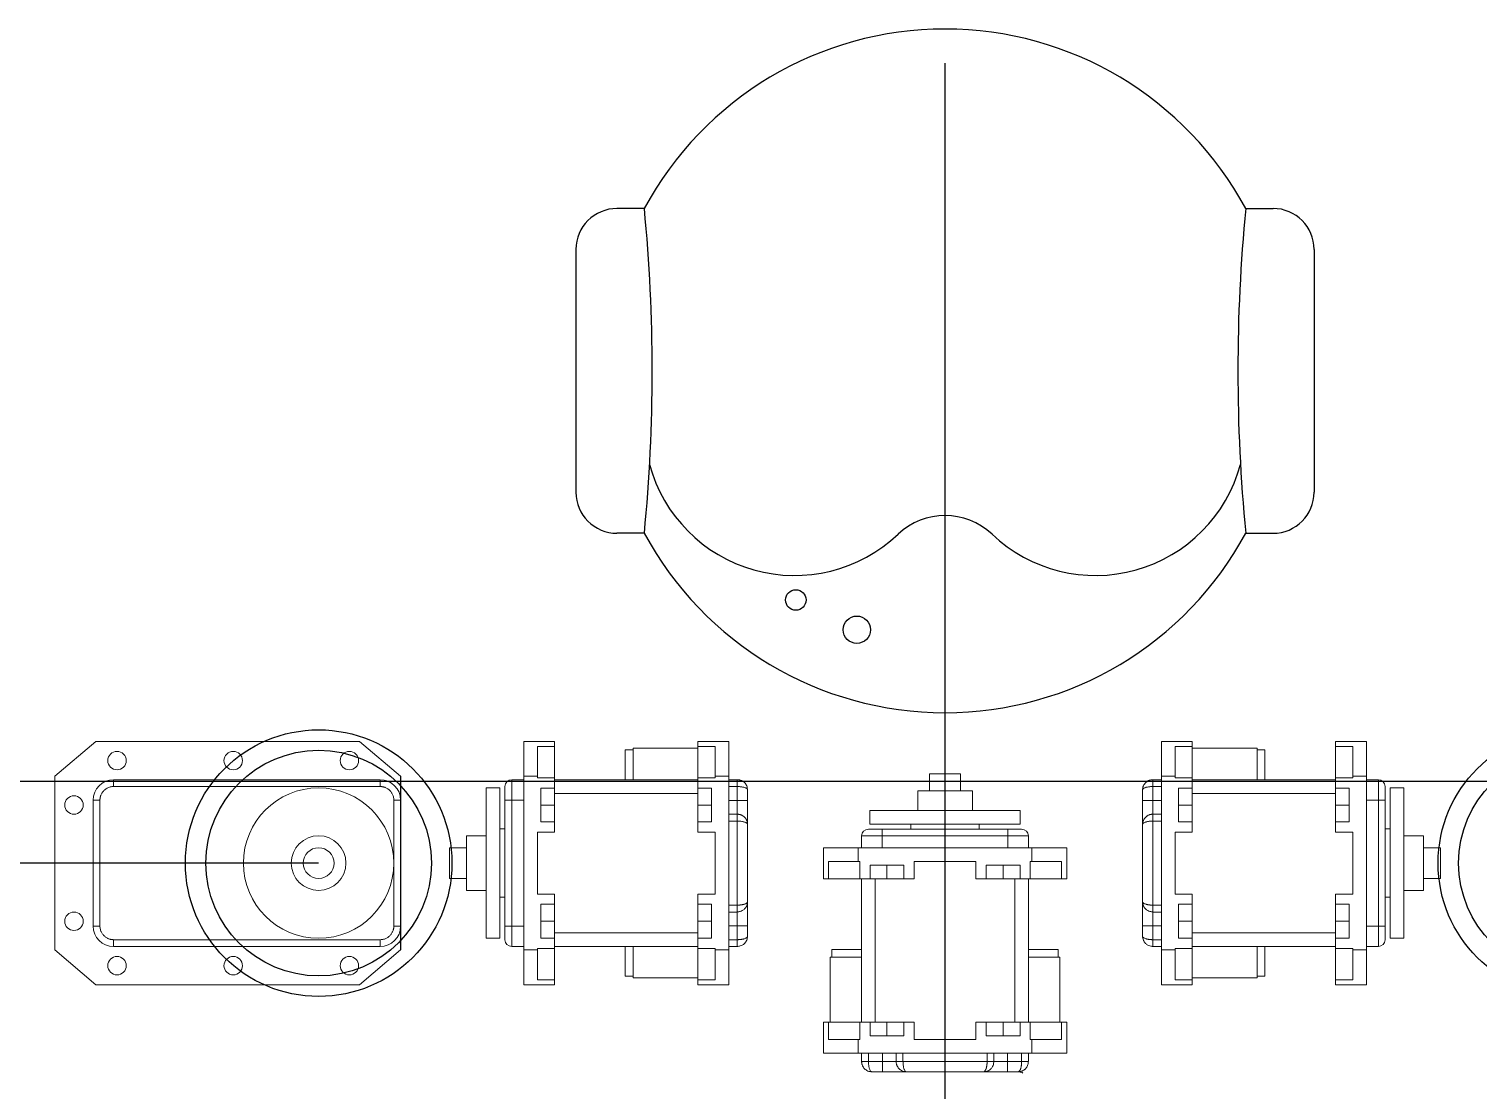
# Model space of a CAD drawing. Header units: millimetres. Extents: x 2045 to 3447, y 1251 to 1767.
# Drawn here: x 3012.8 to 3225, y 1611.4 to 1766.7 of the extents above; entities that cross this region are included whole.
import ezdxf

# ---------------------------------------------------------------- set-up
doc = ezdxf.new("R2010")
doc.units = ezdxf.units.MM
for name, color, linetype in [('Arm', 7, 'Continuous'), ('RX-28', 7, 'Continuous'), ('Trunk', 7, 'Continuous')]:
    doc.layers.add(name, color=color, linetype=linetype)

msp = doc.modelspace()

# ---------------------------------------------------------------- linework, layer by layer
for p, q in [((3146.85, 1261.71), (3146.85, 1761.71)), ((2846.85, 1656.71), (3446.85, 1656.71))]:
    msp.add_line(p, q)
at = {"color": 1}
msp.add_line((3055.2, 1644.71), (2846.85, 1644.71), dxfattribs=at)
at = {"layer": 'Arm', "color": 7, "linetype": 'Continuous', "lineweight": 15}
for p, q in [((3016.6, 1657.41), (3022.6, 1662.51)), ((3022.6, 1662.51), (3061.2, 1662.51)), ((3061.2, 1662.51), (3067.2, 1657.41)), ((3016.6, 1632.01), (3016.6, 1657.41)), ((3025.2, 1656.91), (3064.2, 1656.91)), ((3025.2, 1655.91), (3025.2, 1656.91)), ((3025.2, 1655.91), (3064.2, 1655.91)), ((3064.2, 1655.91), (3064.2, 1656.91)), ((3022.2, 1635.51), (3022.2, 1653.91)), ((3023.2, 1653.91), (3022.2, 1653.91)), ((3023.2, 1635.51), (3023.2, 1653.91)), ((3066.2, 1653.91), (3066.2, 1635.51)), ((3067.2, 1653.91), (3066.2, 1653.91)), ((3067.2, 1650.91), (3067.2, 1654.41)), ((3067.2, 1651.91), (3067.2, 1654.41)), ((3067.2, 1653.91), (3067.2, 1635.51)), ((3074.35, 1646.96), (3074.35, 1642.46)), ((3219.35, 1646.96), (3219.35, 1642.46)), ((3023.2, 1635.51), (3022.2, 1635.51)), ((3066.2, 1635.51), (3067.2, 1635.51)), ((3022.6, 1626.91), (3016.6, 1632.01)), ((3064.2, 1633.51), (3025.2, 1633.51)), ((3025.2, 1633.51), (3025.2, 1632.51)), ((3064.2, 1632.51), (3025.2, 1632.51)), ((3067.2, 1632.01), (3061.2, 1626.91)), ((3064.2, 1633.51), (3064.2, 1632.51)), ((3061.2, 1626.91), (3022.6, 1626.91))]:
    msp.add_line(p, q, dxfattribs=at)
at = {"layer": 'Arm', "color": 1}
for centre, radius in [((3125.02, 1683.2), 1.5), ((3133.94, 1678.85), 2), ((3055.2, 1644.71), 19.5), ((3238.5, 1644.71), 19.5), ((3055.2, 1644.71), 16.5), ((3238.5, 1644.71), 16.5)]:
    msp.add_circle(centre, radius, dxfattribs=at)
at = {"layer": 'Arm', "color": 7, "linetype": 'Continuous', "lineweight": 15}
for centre, radius in [((3025.7, 1659.71), 1.35), ((3042.7, 1659.71), 1.35), ((3059.7, 1659.71), 1.35), ((3055.2, 1644.71), 11), ((3019.4, 1653.21), 1.35), ((3055.2, 1644.71), 4), ((3055.2, 1644.71), 2.25), ((3019.4, 1636.21), 1.35), ((3025.7, 1629.71), 1.35), ((3042.7, 1629.71), 1.35), ((3059.7, 1629.71), 1.35)]:
    msp.add_circle(centre, radius, dxfattribs=at)
for centre, start, end in [((3025.2, 1653.91), 90, 180), ((3064.2, 1653.91), 0, 90), ((3025.2, 1635.51), 180, 270), ((3064.2, 1635.51), 270, 0)]:
    msp.add_arc(centre, 3, start, end, dxfattribs=at)
for points, knots in [([(3023.2, 1653.91), (3023.2, 1653.96), (3023.2, 1654.04), (3023.22, 1654.16), (3023.24, 1654.29), (3023.26, 1654.41), (3023.3, 1654.53), (3023.37, 1654.74), (3023.52, 1655.02), (3023.78, 1655.34), (3024.1, 1655.6), (3024.41, 1655.76), (3024.7, 1655.85), (3024.95, 1655.9), (3025.12, 1655.91), (3025.2, 1655.91)], [0, 0, 0, 0, 0.040322, 0.080317, 0.120142, 0.159958, 0.199924, 0.240197, 0.370042, 0.500057, 0.629902, 0.759917, 0.840045, 0.919646, 1, 1, 1, 1]), ([(3064.2, 1655.91), (3064.24, 1655.91), (3064.33, 1655.91), (3064.45, 1655.9), (3064.58, 1655.88), (3064.7, 1655.85), (3064.82, 1655.82), (3065.03, 1655.74), (3065.31, 1655.6), (3065.63, 1655.34), (3065.89, 1655.02), (3066.05, 1654.7), (3066.14, 1654.41), (3066.19, 1654.16), (3066.2, 1654), (3066.2, 1653.91)], [0, 0, 0, 0, 0.0403222, 0.0803171, 0.1201425, 0.159958, 0.1999236, 0.2401972, 0.3700419, 0.5000573, 0.629902, 0.7599174, 0.8400454, 0.9196463, 1, 1, 1, 1]), ([(3025.2, 1633.51), (3025.16, 1633.51), (3025.08, 1633.52), (3024.95, 1633.53), (3024.83, 1633.55), (3024.7, 1633.57), (3024.58, 1633.61), (3024.38, 1633.68), (3024.1, 1633.83), (3023.78, 1634.09), (3023.52, 1634.41), (3023.35, 1634.73), (3023.26, 1635.01), (3023.21, 1635.26), (3023.2, 1635.43), (3023.2, 1635.51)], [0, 0, 0, 0, 0.040322, 0.080317, 0.120142, 0.159958, 0.199924, 0.240197, 0.370042, 0.500057, 0.629902, 0.759917, 0.840045, 0.919646, 1, 1, 1, 1]), ([(3066.2, 1635.51), (3066.2, 1635.47), (3066.2, 1635.39), (3066.19, 1635.26), (3066.17, 1635.14), (3066.14, 1635.02), (3066.11, 1634.89), (3066.03, 1634.69), (3065.89, 1634.41), (3065.63, 1634.09), (3065.31, 1633.83), (3064.99, 1633.66), (3064.7, 1633.57), (3064.45, 1633.52), (3064.29, 1633.52), (3064.2, 1633.51)], [0, 0, 0, 0, 0.040322, 0.080317, 0.120142, 0.159958, 0.199924, 0.240197, 0.370042, 0.500057, 0.629902, 0.759917, 0.840045, 0.919646, 1, 1, 1, 1])]:
    msp.add_open_spline(points, degree=3, knots=knots, dxfattribs=at)
for points in [[(3076.85, 1646.96), (3074.35, 1646.96)], [(3216.85, 1646.96), (3219.35, 1646.96)], [(3074.35, 1642.46), (3076.85, 1642.46)], [(3219.35, 1642.46), (3216.85, 1642.46)]]:
    msp.add_open_spline(points, degree=1, dxfattribs=at)
at = {"layer": 'RX-28', "color": 1}
for p, q in [((3102.85, 1740.46), (3098.85, 1740.46)), ((3190.85, 1740.46), (3194.85, 1740.46)), ((3092.85, 1734.46), (3092.85, 1698.96)), ((3200.85, 1734.46), (3200.85, 1698.96)), ((3102.85, 1692.96), (3098.85, 1692.96)), ((3190.85, 1692.96), (3194.85, 1692.96))]:
    msp.add_line(p, q, dxfattribs=at)
at = {"layer": 'RX-28', "color": 7, "linetype": 'Continuous', "lineweight": 15}
for p, q in [((3085.2, 1657.41), (3085.2, 1662.51)), ((3085.2, 1662.51), (3089.7, 1662.51)), ((3087.2, 1662.51), (3089.7, 1662.51)), ((3087.2, 1662.51), (3089.7, 1662.51)), ((3087.2, 1661.77), (3089.7, 1661.77)), ((3087.2, 1657.41), (3087.2, 1661.77)), ((3087.7, 1662.51), (3089.7, 1662.51)), ((3087.7, 1662.51), (3089.7, 1662.51)), ((3089.7, 1661.77), (3089.7, 1662.51)), ((3089.7, 1657.19), (3089.7, 1661.77)), ((3100.05, 1661.26), (3100.05, 1656.91)), ((3100.05, 1661.26), (3101.2, 1661.26)), ((3101.2, 1661.51), (3101.2, 1656.91)), ((3101.2, 1661.51), (3110.7, 1661.51)), ((3110.7, 1661.77), (3110.7, 1662.51)), ((3115.2, 1662.51), (3110.7, 1662.51)), ((3112.7, 1662.51), (3110.7, 1662.51)), ((3113.2, 1662.51), (3110.7, 1662.51)), ((3112.7, 1662.51), (3110.7, 1662.51)), ((3113.2, 1662.51), (3110.7, 1662.51)), ((3113.2, 1661.77), (3110.7, 1661.77)), ((3110.7, 1657.19), (3110.7, 1661.77)), ((3113.2, 1657.41), (3113.2, 1661.77)), ((3115.2, 1657.41), (3115.2, 1662.51)), ((3178.5, 1662.51), (3183, 1662.51)), ((3178.5, 1657.41), (3178.5, 1662.51)), ((3180.5, 1662.51), (3183, 1662.51)), ((3180.5, 1662.51), (3183, 1662.51)), ((3180.5, 1657.41), (3180.5, 1661.77)), ((3180.5, 1661.77), (3183, 1661.77)), ((3181, 1662.51), (3183, 1662.51)), ((3181, 1662.51), (3183, 1662.51)), ((3183, 1661.77), (3183, 1662.51)), ((3183, 1657.19), (3183, 1661.77)), ((3192.5, 1661.51), (3183, 1661.51)), ((3192.5, 1661.51), (3192.5, 1656.91)), ((3193.65, 1661.26), (3192.5, 1661.26)), ((3193.65, 1661.26), (3193.65, 1656.91)), ((3208.5, 1662.51), (3204, 1662.51)), ((3204, 1661.77), (3204, 1662.51)), ((3206, 1662.51), (3204, 1662.51)), ((3206.5, 1662.51), (3204, 1662.51)), ((3206, 1662.51), (3204, 1662.51)), ((3206.5, 1662.51), (3204, 1662.51)), ((3206.5, 1661.77), (3204, 1661.77)), ((3204, 1657.19), (3204, 1661.77)), ((3206.5, 1657.41), (3206.5, 1661.77)), ((3208.5, 1657.41), (3208.5, 1662.51)), ((3085.2, 1632.01), (3085.2, 1657.41)), ((3085.2, 1657.41), (3087.2, 1657.41)), ((3087.2, 1657.19), (3087.2, 1657.41)), ((3089.7, 1657.19), (3087.2, 1657.19)), ((3089.7, 1655.69), (3089.7, 1657.19)), ((3110.7, 1655.69), (3110.7, 1657.19)), ((3110.7, 1657.19), (3113.2, 1657.19)), ((3113.2, 1657.19), (3113.2, 1657.41)), ((3115.2, 1657.41), (3113.2, 1657.41)), ((3115.2, 1632.01), (3115.2, 1657.41)), ((3178.5, 1657.41), (3180.5, 1657.41)), ((3178.5, 1632.01), (3178.5, 1657.41)), ((3180.5, 1657.19), (3180.5, 1657.41)), ((3183, 1657.19), (3180.5, 1657.19)), ((3183, 1655.69), (3183, 1657.19)), ((3204, 1657.19), (3206.5, 1657.19)), ((3204, 1655.69), (3204, 1657.19)), ((3208.5, 1657.41), (3206.5, 1657.41)), ((3206.5, 1657.19), (3206.5, 1657.41)), ((3208.5, 1632.01), (3208.5, 1657.41)), ((3079.7, 1655.71), (3079.7, 1633.71)), ((3081.7, 1633.71), (3081.7, 1655.71)), ((3083.45, 1653.91), (3083.45, 1656.91)), ((3083.45, 1656.91), (3085.2, 1656.91)), ((3087.7, 1655.69), (3089.7, 1655.69)), ((3087.7, 1650.74), (3087.7, 1655.69)), ((3110.7, 1656.91), (3089.7, 1656.91)), ((3089.7, 1655.69), (3089.7, 1653.31)), ((3110.7, 1654.91), (3089.7, 1654.91)), ((3112.7, 1655.69), (3110.7, 1655.69)), ((3110.7, 1655.69), (3110.7, 1653.31)), ((3112.7, 1650.74), (3112.7, 1655.69)), ((3116.45, 1656.91), (3115.2, 1656.91)), ((3115.2, 1655.91), (3116.45, 1655.91)), ((3116.45, 1655.91), (3116.45, 1653.86)), ((3117.95, 1653.86), (3117.95, 1655.41)), ((3175.75, 1653.86), (3175.75, 1655.41)), ((3177.25, 1656.91), (3178.5, 1656.91)), ((3177.25, 1655.91), (3177.25, 1653.86)), ((3178.5, 1655.91), (3177.25, 1655.91)), ((3181, 1650.74), (3181, 1655.69)), ((3181, 1655.69), (3183, 1655.69)), ((3183, 1656.91), (3204, 1656.91)), ((3183, 1655.69), (3183, 1653.31)), ((3183, 1654.91), (3204, 1654.91)), ((3206, 1655.69), (3204, 1655.69)), ((3204, 1655.69), (3204, 1653.31)), ((3206, 1650.74), (3206, 1655.69)), ((3210.25, 1656.91), (3208.5, 1656.91)), ((3210.25, 1653.91), (3210.25, 1656.91)), ((3212, 1633.71), (3212, 1655.71)), ((3214, 1655.71), (3214, 1633.71)), ((3082.45, 1653.91), (3083.45, 1653.91)), ((3082.45, 1635.51), (3082.45, 1653.91)), ((3083.45, 1653.91), (3085.2, 1653.91)), ((3083.45, 1635.51), (3083.45, 1653.91)), ((3089.7, 1653.21), (3087.7, 1653.21)), ((3089.7, 1653.31), (3089.7, 1653.11)), ((3089.7, 1653.11), (3089.7, 1650.74)), ((3110.7, 1653.11), (3110.7, 1653.31)), ((3110.7, 1653.21), (3112.7, 1653.21)), ((3110.7, 1653.11), (3110.7, 1650.74)), ((3115.2, 1653.86), (3116.45, 1653.86)), ((3116.45, 1653.86), (3116.45, 1651.86)), ((3116.45, 1653.86), (3117.95, 1653.86)), ((3177.25, 1653.86), (3175.75, 1653.86)), ((3177.25, 1653.86), (3177.25, 1651.86)), ((3178.5, 1653.86), (3177.25, 1653.86)), ((3183, 1653.21), (3181, 1653.21)), ((3183, 1653.11), (3183, 1653.31)), ((3183, 1653.11), (3183, 1650.74)), ((3204, 1653.31), (3204, 1653.11)), ((3204, 1653.21), (3206, 1653.21)), ((3204, 1653.11), (3204, 1650.74)), ((3210.25, 1653.91), (3208.5, 1653.91)), ((3211.25, 1653.91), (3210.25, 1653.91)), ((3210.25, 1635.51), (3210.25, 1653.91)), ((3211.25, 1635.51), (3211.25, 1653.91)), ((3089.7, 1650.74), (3087.7, 1650.74)), ((3089.7, 1649.24), (3089.7, 1650.74)), ((3110.7, 1649.24), (3110.7, 1650.74)), ((3110.7, 1650.74), (3112.7, 1650.74)), ((3116.45, 1651.86), (3115.2, 1651.86)), ((3116.45, 1650.86), (3115.2, 1650.86)), ((3116.45, 1638.56), (3116.45, 1650.86)), ((3177.25, 1651.86), (3178.5, 1651.86)), ((3177.25, 1638.56), (3177.25, 1650.86)), ((3177.25, 1650.86), (3178.5, 1650.86)), ((3183, 1650.74), (3181, 1650.74)), ((3183, 1649.24), (3183, 1650.74)), ((3204, 1650.74), (3206, 1650.74)), ((3204, 1649.24), (3204, 1650.74)), ((3076.85, 1648.71), (3076.85, 1640.71)), ((3087.2, 1649.24), (3089.7, 1649.24)), ((3087.2, 1640.19), (3087.2, 1649.24)), ((3113.2, 1649.24), (3110.7, 1649.24)), ((3113.2, 1640.19), (3113.2, 1649.24)), ((3117.95, 1639.06), (3117.95, 1650.36)), ((3175.75, 1639.06), (3175.75, 1650.36)), ((3180.5, 1640.19), (3180.5, 1649.24)), ((3180.5, 1649.24), (3183, 1649.24)), ((3206.5, 1649.24), (3204, 1649.24)), ((3206.5, 1640.19), (3206.5, 1649.24)), ((3216.85, 1648.71), (3216.85, 1640.71)), ((3089.7, 1640.19), (3087.2, 1640.19)), ((3089.7, 1638.69), (3089.7, 1640.19)), ((3110.7, 1638.69), (3110.7, 1640.19)), ((3110.7, 1640.19), (3113.2, 1640.19)), ((3183, 1640.19), (3180.5, 1640.19)), ((3183, 1638.69), (3183, 1640.19)), ((3204, 1640.19), (3206.5, 1640.19)), ((3204, 1638.69), (3204, 1640.19)), ((3087.7, 1638.69), (3089.7, 1638.69)), ((3087.7, 1633.74), (3087.7, 1638.69)), ((3089.7, 1638.69), (3089.7, 1636.31)), ((3112.7, 1638.69), (3110.7, 1638.69)), ((3110.7, 1638.69), (3110.7, 1636.31)), ((3112.7, 1633.74), (3112.7, 1638.69)), ((3116.45, 1638.56), (3115.2, 1638.56)), ((3177.25, 1638.56), (3178.5, 1638.56)), ((3181, 1633.74), (3181, 1638.69)), ((3181, 1638.69), (3183, 1638.69)), ((3183, 1638.69), (3183, 1636.31)), ((3206, 1638.69), (3204, 1638.69)), ((3204, 1638.69), (3204, 1636.31)), ((3206, 1633.74), (3206, 1638.69)), ((3089.7, 1636.21), (3087.7, 1636.21)), ((3089.7, 1636.31), (3089.7, 1636.11)), ((3089.7, 1636.11), (3089.7, 1633.74)), ((3110.7, 1636.11), (3110.7, 1636.31)), ((3110.7, 1636.21), (3112.7, 1636.21)), ((3110.7, 1636.11), (3110.7, 1633.74)), ((3115.2, 1637.56), (3116.45, 1637.56)), ((3116.45, 1637.56), (3116.45, 1635.56)), ((3178.5, 1637.56), (3177.25, 1637.56)), ((3177.25, 1637.56), (3177.25, 1635.56)), ((3183, 1636.21), (3181, 1636.21)), ((3183, 1636.11), (3183, 1636.31)), ((3183, 1636.11), (3183, 1633.74)), ((3204, 1636.31), (3204, 1636.11)), ((3204, 1636.21), (3206, 1636.21)), ((3204, 1636.11), (3204, 1633.74)), ((3082.45, 1635.51), (3083.45, 1635.51)), ((3083.45, 1632.51), (3083.45, 1635.51)), ((3083.45, 1635.51), (3085.2, 1635.51)), ((3089.7, 1633.74), (3087.7, 1633.74)), ((3089.7, 1634.51), (3110.7, 1634.51)), ((3089.7, 1632.24), (3089.7, 1633.74)), ((3110.7, 1633.74), (3112.7, 1633.74)), ((3110.7, 1632.24), (3110.7, 1633.74)), ((3115.2, 1635.56), (3116.45, 1635.56)), ((3116.45, 1635.56), (3117.95, 1635.56)), ((3116.45, 1635.56), (3116.45, 1633.51)), ((3117.95, 1634.01), (3117.95, 1635.56)), ((3177.25, 1635.56), (3175.75, 1635.56)), ((3175.75, 1634.01), (3175.75, 1635.56)), ((3178.5, 1635.56), (3177.25, 1635.56)), ((3177.25, 1635.56), (3177.25, 1633.51)), ((3183, 1633.74), (3181, 1633.74)), ((3204, 1634.51), (3183, 1634.51)), ((3183, 1632.24), (3183, 1633.74)), ((3204, 1632.24), (3204, 1633.74)), ((3204, 1633.74), (3206, 1633.74)), ((3210.25, 1635.51), (3208.5, 1635.51)), ((3210.25, 1632.51), (3210.25, 1635.51)), ((3211.25, 1635.51), (3210.25, 1635.51)), ((3083.45, 1632.51), (3085.2, 1632.51)), ((3085.2, 1626.91), (3085.2, 1632.01)), ((3085.2, 1632.01), (3087.2, 1632.01)), ((3087.2, 1632.24), (3089.7, 1632.24)), ((3087.2, 1632.01), (3087.2, 1632.24)), ((3087.2, 1627.66), (3087.2, 1632.01)), ((3089.7, 1632.51), (3110.7, 1632.51)), ((3089.7, 1627.66), (3089.7, 1632.24)), ((3100.05, 1632.51), (3100.05, 1628.16)), ((3101.2, 1632.51), (3101.2, 1627.91)), ((3113.2, 1632.24), (3110.7, 1632.24)), ((3110.7, 1627.66), (3110.7, 1632.24)), ((3113.2, 1632.01), (3113.2, 1632.24)), ((3113.2, 1627.66), (3113.2, 1632.01)), ((3115.2, 1632.01), (3113.2, 1632.01)), ((3116.45, 1633.51), (3115.2, 1633.51)), ((3116.45, 1632.51), (3115.2, 1632.51)), ((3115.2, 1626.91), (3115.2, 1632.01)), ((3177.25, 1633.51), (3178.5, 1633.51)), ((3177.25, 1632.51), (3178.5, 1632.51)), ((3178.5, 1626.91), (3178.5, 1632.01)), ((3178.5, 1632.01), (3180.5, 1632.01)), ((3180.5, 1632.01), (3180.5, 1632.24)), ((3180.5, 1632.24), (3183, 1632.24)), ((3180.5, 1627.66), (3180.5, 1632.01)), ((3204, 1632.51), (3183, 1632.51)), ((3183, 1627.66), (3183, 1632.24)), ((3192.5, 1632.51), (3192.5, 1627.91)), ((3193.65, 1632.51), (3193.65, 1628.16)), ((3206.5, 1632.24), (3204, 1632.24)), ((3204, 1627.66), (3204, 1632.24)), ((3206.5, 1632.01), (3206.5, 1632.24)), ((3208.5, 1632.01), (3206.5, 1632.01)), ((3206.5, 1627.66), (3206.5, 1632.01)), ((3210.25, 1632.51), (3208.5, 1632.51)), ((3208.5, 1626.91), (3208.5, 1632.01)), ((3089.7, 1627.66), (3087.2, 1627.66)), ((3089.7, 1626.91), (3089.7, 1627.66)), ((3100.05, 1628.16), (3101.2, 1628.16)), ((3110.7, 1627.91), (3101.2, 1627.91)), ((3110.7, 1626.91), (3110.7, 1627.66)), ((3110.7, 1627.66), (3113.2, 1627.66)), ((3183, 1627.66), (3180.5, 1627.66)), ((3183, 1627.91), (3192.5, 1627.91)), ((3183, 1626.91), (3183, 1627.66)), ((3193.65, 1628.16), (3192.5, 1628.16)), ((3204, 1626.91), (3204, 1627.66)), ((3204, 1627.66), (3206.5, 1627.66)), ((3085.2, 1626.91), (3089.7, 1626.91)), ((3089.7, 1626.91), (3087.2, 1626.91)), ((3089.7, 1626.91), (3087.2, 1626.91)), ((3089.7, 1626.91), (3087.7, 1626.91)), ((3089.7, 1626.91), (3087.7, 1626.91)), ((3115.2, 1626.91), (3110.7, 1626.91)), ((3110.7, 1626.91), (3112.7, 1626.91)), ((3110.7, 1626.91), (3113.2, 1626.91)), ((3110.7, 1626.91), (3112.7, 1626.91)), ((3110.7, 1626.91), (3113.2, 1626.91)), ((3178.5, 1626.91), (3183, 1626.91)), ((3183, 1626.91), (3180.5, 1626.91)), ((3183, 1626.91), (3180.5, 1626.91)), ((3183, 1626.91), (3181, 1626.91)), ((3183, 1626.91), (3181, 1626.91)), ((3208.5, 1626.91), (3204, 1626.91)), ((3204, 1626.91), (3206, 1626.91)), ((3204, 1626.91), (3206.5, 1626.91)), ((3204, 1626.91), (3206, 1626.91)), ((3204, 1626.91), (3206.5, 1626.91))]:
    msp.add_line(p, q, dxfattribs=at)
at = {"layer": 'RX-28'}
msp.add_line((3067.2, 1657.41), (3067.2, 1632.01), dxfattribs=at)
at = {"layer": 'RX-28', "color": 1}
for centre, radius, start, end in [((3146.85, 1716.71), 50, 28.3576, 151.6424), ((3098.85, 1734.46), 6, 90, 180), ((2858.11, 1716.71), 245.9, 354.4577, 5.5423), ((3435.6, 1716.71), 245.9, 174.4577, 185.5423), ((3194.85, 1734.46), 6, 0, 90), ((3124.85, 1708.78), 22, 195.1813, 313.4325), ((3168.85, 1708.78), 22, 226.5675, 344.8187), ((3098.85, 1698.96), 6, 180, 270), ((3194.85, 1698.96), 6, 270, 0), ((3146.85, 1685.54), 10, 46.5675, 133.4325), ((3146.85, 1716.71), 50, 208.3576, 331.6424)]:
    msp.add_arc(centre, radius, start, end, dxfattribs=at)
at = {"layer": 'RX-28', "color": 7, "linetype": 'Continuous', "lineweight": 15}
for centre, start, end in [((3083.45, 1655.91), 90, 180), ((3210.25, 1655.91), 0, 90), ((3083.45, 1633.51), 180, 270), ((3210.25, 1633.51), 270, 0)]:
    msp.add_arc(centre, 1, start, end, dxfattribs=at)
for points in [[(3081.7, 1655.71), (3079.7, 1655.71)], [(3212, 1655.71), (3214, 1655.71)], [(3079.7, 1648.71), (3076.85, 1648.71)], [(3082.45, 1649.71), (3081.7, 1649.71)], [(3211.25, 1649.71), (3212, 1649.71)], [(3214, 1648.71), (3216.85, 1648.71)], [(3076.85, 1640.71), (3079.7, 1640.71)], [(3216.85, 1640.71), (3214, 1640.71)], [(3081.7, 1639.71), (3082.45, 1639.71)], [(3117.65, 1638.17), (3117.58, 1638.08)], [(3176.05, 1638.17), (3176.13, 1638.08)], [(3212, 1639.71), (3211.25, 1639.71)], [(3116.45, 1637.6), (3116.45, 1637.56)], [(3177.25, 1637.6), (3177.25, 1637.56)], [(3079.7, 1633.71), (3081.7, 1633.71)], [(3214, 1633.71), (3212, 1633.71)], [(3116.45, 1632.55), (3116.45, 1632.51)], [(3117.65, 1633.12), (3117.58, 1633.03)], [(3176.05, 1633.12), (3176.13, 1633.03)], [(3177.25, 1632.55), (3177.25, 1632.51)]]:
    msp.add_open_spline(points, degree=1, dxfattribs=at)
for points, knots in [([(3082.45, 1653.91), (3082.45, 1653.96), (3082.45, 1654.04), (3082.45, 1654.16), (3082.45, 1654.29), (3082.45, 1654.41), (3082.45, 1654.53), (3082.45, 1654.74), (3082.45, 1655.02), (3082.45, 1655.34), (3082.45, 1655.6), (3082.45, 1655.76), (3082.45, 1655.85), (3082.45, 1655.9), (3082.45, 1655.91), (3082.45, 1655.91)], [0, 0, 0, 0, 0.040322, 0.080317, 0.120142, 0.159958, 0.199924, 0.240197, 0.370042, 0.500057, 0.629902, 0.759917, 0.840045, 0.919646, 1, 1, 1, 1]), ([(3116.45, 1656.91), (3116.45, 1656.91), (3116.45, 1656.89), (3116.45, 1656.79), (3116.45, 1656.72), (3116.45, 1656.52), (3116.45, 1656.4), (3116.45, 1656.16), (3116.45, 1656.03), (3116.45, 1655.91)], [0, 0, 0, 0, 0.25, 0.25, 0.5, 0.5, 0.75, 0.75, 1, 1, 1, 1]), ([(3116.45, 1656.91), (3116.49, 1656.91), (3116.57, 1656.91), (3116.7, 1656.89), (3116.82, 1656.87), (3116.94, 1656.83), (3117.06, 1656.79), (3117.18, 1656.73), (3117.29, 1656.66), (3117.4, 1656.58), (3117.54, 1656.46), (3117.7, 1656.27), (3117.84, 1656), (3117.93, 1655.71), (3117.95, 1655.51), (3117.95, 1655.41), (3117.95, 1655.41)], [0, 0, 0, 0, 0.050572, 0.101816, 0.153772, 0.206476, 0.259965, 0.314272, 0.369431, 0.425473, 0.482427, 0.60395, 0.738492, 0.876228, 0.999561, 1, 1, 1, 1]), ([(3117.95, 1655.41), (3117.95, 1655.42), (3117.95, 1655.45), (3117.94, 1655.49), (3117.91, 1655.53), (3117.88, 1655.57), (3117.81, 1655.63), (3117.7, 1655.7), (3117.51, 1655.77), (3117.32, 1655.82), (3117.11, 1655.86), (3116.89, 1655.89), (3116.67, 1655.91), (3116.53, 1655.91), (3116.45, 1655.91)], [0, 0, 0, 0, 0.047695, 0.097706, 0.150036, 0.204687, 0.261662, 0.396298, 0.517954, 0.620365, 0.719584, 0.815793, 0.909192, 1, 1, 1, 1]), ([(3177.25, 1656.91), (3177.21, 1656.91), (3177.13, 1656.91), (3177.01, 1656.89), (3176.89, 1656.87), (3176.76, 1656.83), (3176.64, 1656.79), (3176.53, 1656.73), (3176.41, 1656.66), (3176.31, 1656.58), (3176.17, 1656.46), (3176.01, 1656.27), (3175.86, 1656), (3175.77, 1655.71), (3175.75, 1655.51), (3175.75, 1655.41), (3175.75, 1655.41)], [0, 0, 0, 0, 0.050572, 0.101816, 0.153772, 0.206476, 0.259965, 0.314272, 0.369431, 0.425473, 0.482427, 0.60395, 0.738492, 0.876228, 0.999561, 1, 1, 1, 1]), ([(3175.75, 1655.41), (3175.75, 1655.42), (3175.76, 1655.45), (3175.77, 1655.49), (3175.79, 1655.53), (3175.83, 1655.57), (3175.89, 1655.63), (3176.01, 1655.7), (3176.19, 1655.77), (3176.39, 1655.82), (3176.6, 1655.86), (3176.81, 1655.89), (3177.03, 1655.91), (3177.18, 1655.91), (3177.25, 1655.91)], [0, 0, 0, 0, 0.047695, 0.097706, 0.150036, 0.204687, 0.261662, 0.396298, 0.517954, 0.620365, 0.719584, 0.815793, 0.909192, 1, 1, 1, 1]), ([(3177.25, 1656.91), (3177.25, 1656.91), (3177.25, 1656.89), (3177.25, 1656.79), (3177.25, 1656.72), (3177.25, 1656.52), (3177.25, 1656.4), (3177.25, 1656.16), (3177.25, 1656.03), (3177.25, 1655.91)], [0, 0, 0, 0, 0.25, 0.25, 0.5, 0.5, 0.75, 0.75, 1, 1, 1, 1]), ([(3211.25, 1653.91), (3211.25, 1653.96), (3211.25, 1654.04), (3211.25, 1654.16), (3211.25, 1654.29), (3211.25, 1654.41), (3211.25, 1654.53), (3211.25, 1654.74), (3211.25, 1655.02), (3211.25, 1655.34), (3211.25, 1655.6), (3211.25, 1655.76), (3211.25, 1655.85), (3211.25, 1655.9), (3211.25, 1655.91), (3211.25, 1655.91)], [0, 0, 0, 0, 0.040322, 0.080317, 0.120142, 0.159958, 0.199924, 0.240197, 0.370042, 0.500057, 0.629902, 0.759917, 0.840045, 0.919646, 1, 1, 1, 1]), ([(3117.95, 1650.36), (3117.95, 1650.36), (3117.95, 1650.73), (3117.95, 1652.04), (3117.95, 1652.93), (3117.95, 1653.86)], [0, 0, 0, 0, 0.5, 0.5, 1, 1, 1, 1]), ([(3175.75, 1650.36), (3175.75, 1650.36), (3175.75, 1650.73), (3175.75, 1652.04), (3175.75, 1652.93), (3175.75, 1653.86)], [0, 0, 0, 0, 0.5, 0.5, 1, 1, 1, 1]), ([(3116.45, 1651.86), (3116.45, 1651.86), (3116.45, 1651.84), (3116.45, 1651.74), (3116.45, 1651.67), (3116.45, 1651.47), (3116.45, 1651.35), (3116.45, 1651.11), (3116.45, 1650.98), (3116.45, 1650.86)], [0, 0, 0, 0, 0.25, 0.25, 0.5, 0.5, 0.75, 0.75, 1, 1, 1, 1]), ([(3116.45, 1651.86), (3116.49, 1651.86), (3116.57, 1651.86), (3116.7, 1651.84), (3116.82, 1651.82), (3116.94, 1651.78), (3117.06, 1651.74), (3117.18, 1651.68), (3117.29, 1651.61), (3117.4, 1651.53), (3117.54, 1651.41), (3117.7, 1651.22), (3117.84, 1650.95), (3117.93, 1650.66), (3117.95, 1650.46), (3117.95, 1650.36), (3117.95, 1650.36)], [0, 0, 0, 0, 0.050572, 0.101816, 0.153772, 0.206476, 0.259965, 0.314272, 0.369431, 0.425473, 0.482427, 0.60395, 0.738491, 0.876234, 0.999561, 1, 1, 1, 1]), ([(3117.95, 1650.36), (3117.95, 1650.37), (3117.95, 1650.4), (3117.94, 1650.44), (3117.91, 1650.48), (3117.88, 1650.52), (3117.81, 1650.58), (3117.7, 1650.65), (3117.51, 1650.72), (3117.32, 1650.77), (3117.11, 1650.81), (3116.89, 1650.84), (3116.67, 1650.86), (3116.53, 1650.86), (3116.45, 1650.86)], [0, 0, 0, 0, 0.047699, 0.097712, 0.150042, 0.204691, 0.261662, 0.396298, 0.517954, 0.620365, 0.719584, 0.815793, 0.909192, 1, 1, 1, 1]), ([(3177.25, 1651.86), (3177.21, 1651.86), (3177.13, 1651.86), (3177.01, 1651.84), (3176.89, 1651.82), (3176.76, 1651.78), (3176.64, 1651.74), (3176.53, 1651.68), (3176.41, 1651.61), (3176.31, 1651.53), (3176.17, 1651.41), (3176.01, 1651.22), (3175.86, 1650.95), (3175.77, 1650.66), (3175.75, 1650.46), (3175.75, 1650.36), (3175.75, 1650.36)], [0, 0, 0, 0, 0.050572, 0.101816, 0.153772, 0.206476, 0.259965, 0.314272, 0.369431, 0.425473, 0.482427, 0.60395, 0.738491, 0.876234, 0.999561, 1, 1, 1, 1]), ([(3175.75, 1650.36), (3175.75, 1650.37), (3175.76, 1650.4), (3175.77, 1650.44), (3175.79, 1650.48), (3175.83, 1650.52), (3175.89, 1650.58), (3176.01, 1650.65), (3176.19, 1650.72), (3176.39, 1650.77), (3176.6, 1650.81), (3176.81, 1650.84), (3177.03, 1650.86), (3177.18, 1650.86), (3177.25, 1650.86)], [0, 0, 0, 0, 0.047699, 0.097712, 0.150042, 0.204691, 0.261662, 0.396298, 0.517954, 0.620365, 0.719584, 0.815793, 0.909192, 1, 1, 1, 1]), ([(3177.25, 1651.86), (3177.25, 1651.86), (3177.25, 1651.84), (3177.25, 1651.74), (3177.25, 1651.67), (3177.25, 1651.47), (3177.25, 1651.35), (3177.25, 1651.11), (3177.25, 1650.98), (3177.25, 1650.86)], [0, 0, 0, 0, 0.25, 0.25, 0.5, 0.5, 0.75, 0.75, 1, 1, 1, 1]), ([(3116.44, 1637.58), (3116.51, 1637.58), (3116.66, 1637.59), (3116.92, 1637.65), (3117.23, 1637.77), (3117.45, 1637.92), (3117.57, 1638.07), (3117.6, 1638.1)], [0, 0, 0, 0, 0.167783, 0.320425, 0.575766, 0.912778, 1, 1, 1, 1]), ([(3116.45, 1638.56), (3116.49, 1638.56), (3116.57, 1638.56), (3116.7, 1638.57), (3116.82, 1638.58), (3116.94, 1638.59), (3117.06, 1638.61), (3117.18, 1638.63), (3117.29, 1638.65), (3117.4, 1638.67), (3117.54, 1638.71), (3117.7, 1638.78), (3117.83, 1638.86), (3117.91, 1638.93), (3117.95, 1639), (3117.95, 1639.04), (3117.95, 1639.06)], [0, 0, 0, 0, 0.050561, 0.101794, 0.153738, 0.20643, 0.259907, 0.314203, 0.369349, 0.425378, 0.48232, 0.603902, 0.738534, 0.832158, 0.91931, 1, 1, 1, 1]), ([(3116.45, 1638.56), (3116.45, 1638.43), (3116.45, 1638.17), (3116.45, 1637.84), (3116.45, 1637.64), (3116.45, 1637.61), (3116.45, 1637.6)], [0, 0, 0, 0, 0.2825844, 0.5651689, 0.8477533, 1, 1, 1, 1]), ([(3117.6, 1638.1), (3117.61, 1638.11), (3117.67, 1638.18), (3117.78, 1638.35), (3117.9, 1638.63), (3117.92, 1638.86), (3117.93, 1638.98)], [0, 0, 0, 0, 0.050132, 0.295518, 0.618719, 1, 1, 1, 1]), ([(3117.95, 1639.06), (3117.95, 1638.97), (3117.93, 1638.77), (3117.87, 1638.54), (3117.8, 1638.41), (3117.78, 1638.38)], [0, 0, 0, 0, 0.397117, 0.840695, 1, 1, 1, 1]), ([(3117.95, 1635.56), (3117.95, 1636.49), (3117.95, 1637.38), (3117.95, 1638.69), (3117.95, 1639.06), (3117.95, 1639.06)], [0, 0, 0, 0, 0.5, 0.5, 1, 1, 1, 1]), ([(3177.25, 1638.56), (3177.21, 1638.56), (3177.13, 1638.56), (3177.01, 1638.57), (3176.89, 1638.58), (3176.76, 1638.59), (3176.64, 1638.61), (3176.53, 1638.63), (3176.41, 1638.65), (3176.31, 1638.67), (3176.17, 1638.71), (3176.01, 1638.78), (3175.88, 1638.86), (3175.8, 1638.93), (3175.76, 1639), (3175.76, 1639.04), (3175.75, 1639.06)], [0, 0, 0, 0, 0.050561, 0.101794, 0.153738, 0.20643, 0.259907, 0.314203, 0.369349, 0.425378, 0.48232, 0.603902, 0.738534, 0.832158, 0.91931, 1, 1, 1, 1]), ([(3175.75, 1635.56), (3175.75, 1636.49), (3175.75, 1637.38), (3175.75, 1638.69), (3175.75, 1639.06), (3175.75, 1639.06)], [0, 0, 0, 0, 0.5, 0.5, 1, 1, 1, 1]), ([(3175.75, 1639.06), (3175.76, 1638.97), (3175.77, 1638.77), (3175.84, 1638.54), (3175.91, 1638.41), (3175.93, 1638.38)], [0, 0, 0, 0, 0.397117, 0.840695, 1, 1, 1, 1]), ([(3176.11, 1638.1), (3176.1, 1638.11), (3176.04, 1638.18), (3175.93, 1638.35), (3175.81, 1638.63), (3175.79, 1638.86), (3175.78, 1638.98)], [0, 0, 0, 0, 0.050132, 0.295518, 0.618719, 1, 1, 1, 1]), ([(3177.27, 1637.58), (3177.19, 1637.58), (3177.05, 1637.59), (3176.79, 1637.65), (3176.48, 1637.77), (3176.26, 1637.92), (3176.13, 1638.07), (3176.11, 1638.1)], [0, 0, 0, 0, 0.167783, 0.320425, 0.575766, 0.912778, 1, 1, 1, 1]), ([(3177.25, 1638.56), (3177.25, 1638.43), (3177.25, 1638.17), (3177.25, 1637.84), (3177.25, 1637.64), (3177.25, 1637.61), (3177.25, 1637.6)], [0, 0, 0, 0, 0.2825844, 0.5651689, 0.8477533, 1, 1, 1, 1]), ([(3082.45, 1633.51), (3082.45, 1633.51), (3082.45, 1633.52), (3082.45, 1633.53), (3082.45, 1633.55), (3082.45, 1633.57), (3082.45, 1633.61), (3082.45, 1633.68), (3082.45, 1633.83), (3082.45, 1634.09), (3082.45, 1634.41), (3082.45, 1634.73), (3082.45, 1635.01), (3082.45, 1635.26), (3082.45, 1635.43), (3082.45, 1635.51)], [0, 0, 0, 0, 0.040322, 0.080317, 0.120142, 0.159958, 0.199924, 0.240197, 0.370042, 0.500057, 0.629902, 0.759917, 0.840045, 0.919646, 1, 1, 1, 1]), ([(3116.45, 1633.51), (3116.49, 1633.51), (3116.57, 1633.51), (3116.7, 1633.52), (3116.82, 1633.53), (3116.94, 1633.54), (3117.06, 1633.56), (3117.18, 1633.58), (3117.29, 1633.6), (3117.4, 1633.62), (3117.54, 1633.66), (3117.7, 1633.73), (3117.83, 1633.81), (3117.91, 1633.88), (3117.95, 1633.95), (3117.95, 1633.99), (3117.95, 1634.01)], [0, 0, 0, 0, 0.050561, 0.101794, 0.153738, 0.20643, 0.259907, 0.314202, 0.369349, 0.425378, 0.48232, 0.603901, 0.738534, 0.832163, 0.919315, 1, 1, 1, 1]), ([(3117.6, 1633.05), (3117.61, 1633.06), (3117.67, 1633.13), (3117.78, 1633.3), (3117.9, 1633.58), (3117.92, 1633.81), (3117.93, 1633.93)], [0, 0, 0, 0, 0.050132, 0.295518, 0.618719, 1, 1, 1, 1]), ([(3117.95, 1634.01), (3117.95, 1633.92), (3117.93, 1633.72), (3117.87, 1633.49), (3117.8, 1633.36), (3117.78, 1633.33)], [0, 0, 0, 0, 0.397137, 0.840695, 1, 1, 1, 1]), ([(3175.75, 1634.01), (3175.76, 1633.92), (3175.77, 1633.72), (3175.84, 1633.49), (3175.91, 1633.36), (3175.93, 1633.33)], [0, 0, 0, 0, 0.397137, 0.840695, 1, 1, 1, 1]), ([(3177.25, 1633.51), (3177.21, 1633.51), (3177.13, 1633.51), (3177.01, 1633.52), (3176.89, 1633.53), (3176.76, 1633.54), (3176.64, 1633.56), (3176.53, 1633.58), (3176.41, 1633.6), (3176.31, 1633.62), (3176.17, 1633.66), (3176.01, 1633.73), (3175.88, 1633.81), (3175.8, 1633.88), (3175.76, 1633.95), (3175.76, 1633.99), (3175.75, 1634.01)], [0, 0, 0, 0, 0.050561, 0.101794, 0.153738, 0.20643, 0.259907, 0.314202, 0.369349, 0.425378, 0.48232, 0.603901, 0.738534, 0.832163, 0.919315, 1, 1, 1, 1]), ([(3176.11, 1633.05), (3176.1, 1633.06), (3176.04, 1633.13), (3175.93, 1633.3), (3175.81, 1633.58), (3175.79, 1633.81), (3175.78, 1633.93)], [0, 0, 0, 0, 0.050132, 0.295518, 0.618719, 1, 1, 1, 1]), ([(3211.25, 1633.51), (3211.25, 1633.51), (3211.25, 1633.52), (3211.25, 1633.53), (3211.25, 1633.55), (3211.25, 1633.57), (3211.25, 1633.61), (3211.25, 1633.68), (3211.25, 1633.83), (3211.25, 1634.09), (3211.25, 1634.41), (3211.25, 1634.73), (3211.25, 1635.01), (3211.25, 1635.26), (3211.25, 1635.43), (3211.25, 1635.51)], [0, 0, 0, 0, 0.040322, 0.080317, 0.120142, 0.159958, 0.199924, 0.240197, 0.370042, 0.500057, 0.629902, 0.759917, 0.840045, 0.919646, 1, 1, 1, 1]), ([(3116.44, 1632.53), (3116.51, 1632.53), (3116.66, 1632.54), (3116.92, 1632.6), (3117.23, 1632.72), (3117.45, 1632.87), (3117.57, 1633.02), (3117.6, 1633.05)], [0, 0, 0, 0, 0.167783, 0.320425, 0.575766, 0.912777, 1, 1, 1, 1]), ([(3116.45, 1633.51), (3116.45, 1633.38), (3116.45, 1633.12), (3116.45, 1632.79), (3116.45, 1632.59), (3116.45, 1632.56), (3116.45, 1632.55)], [0, 0, 0, 0, 0.282584, 0.565169, 0.847753, 1, 1, 1, 1]), ([(3177.27, 1632.53), (3177.19, 1632.53), (3177.05, 1632.54), (3176.79, 1632.6), (3176.48, 1632.72), (3176.26, 1632.87), (3176.13, 1633.02), (3176.11, 1633.05)], [0, 0, 0, 0, 0.167783, 0.320425, 0.575766, 0.912777, 1, 1, 1, 1]), ([(3177.25, 1633.51), (3177.25, 1633.38), (3177.25, 1633.12), (3177.25, 1632.79), (3177.25, 1632.59), (3177.25, 1632.56), (3177.25, 1632.55)], [0, 0, 0, 0, 0.282584, 0.565169, 0.847753, 1, 1, 1, 1])]:
    msp.add_open_spline(points, degree=3, knots=knots, dxfattribs=at)
at = {"layer": 'Trunk', "color": 6, "linetype": 'Continuous', "lineweight": 15}
for p, q in [((3144.6, 1657.78), (3149.1, 1657.78)), ((3142.85, 1655.28), (3150.85, 1655.28)), ((3135.85, 1652.43), (3157.85, 1652.43)), ((3137.65, 1648.68), (3134.65, 1648.68)), ((3134.65, 1648.68), (3134.65, 1646.93)), ((3157.85, 1650.43), (3135.85, 1650.43)), ((3137.65, 1649.68), (3137.65, 1648.68)), ((3156.05, 1649.68), (3137.65, 1649.68)), ((3137.65, 1648.68), (3137.65, 1646.93)), ((3156.05, 1648.68), (3137.65, 1648.68)), ((3156.05, 1649.68), (3156.05, 1648.68)), ((3159.05, 1648.68), (3156.05, 1648.68)), ((3156.05, 1648.68), (3156.05, 1646.93)), ((3159.05, 1648.68), (3159.05, 1646.93)), ((3134.15, 1646.93), (3129.05, 1646.93)), ((3129.05, 1646.93), (3129.05, 1642.43)), ((3159.55, 1646.93), (3134.15, 1646.93)), ((3134.15, 1646.93), (3134.15, 1644.93)), ((3164.65, 1646.93), (3159.55, 1646.93)), ((3159.55, 1646.93), (3159.55, 1644.93)), ((3164.65, 1646.93), (3164.65, 1642.43)), ((3129.05, 1644.93), (3129.05, 1642.43)), ((3129.05, 1644.93), (3129.05, 1642.43)), ((3129.05, 1644.43), (3129.05, 1642.43)), ((3129.05, 1644.43), (3129.05, 1642.43)), ((3129.8, 1644.93), (3129.8, 1642.43)), ((3134.15, 1644.93), (3129.8, 1644.93)), ((3134.38, 1644.93), (3134.15, 1644.93)), ((3134.38, 1642.43), (3134.38, 1644.93)), ((3135.88, 1644.43), (3135.88, 1642.43)), ((3140.83, 1644.43), (3135.88, 1644.43)), ((3138.35, 1642.43), (3138.35, 1644.43)), ((3140.83, 1642.43), (3140.83, 1644.43)), ((3142.33, 1644.93), (3142.33, 1642.43)), ((3151.38, 1644.93), (3142.33, 1644.93)), ((3151.38, 1642.43), (3151.38, 1644.93)), ((3152.88, 1644.43), (3152.88, 1642.43)), ((3157.83, 1644.43), (3152.88, 1644.43)), ((3155.35, 1642.43), (3155.35, 1644.43)), ((3157.83, 1642.43), (3157.83, 1644.43)), ((3159.33, 1644.93), (3159.33, 1642.43)), ((3159.55, 1644.93), (3159.33, 1644.93)), ((3163.91, 1644.93), (3159.55, 1644.93)), ((3163.91, 1642.43), (3163.91, 1644.93)), ((3164.65, 1642.43), (3164.65, 1644.93)), ((3164.65, 1642.43), (3164.65, 1644.93)), ((3164.65, 1642.43), (3164.65, 1644.43)), ((3164.65, 1642.43), (3164.65, 1644.43)), ((3129.8, 1642.43), (3129.05, 1642.43)), ((3134.38, 1642.43), (3129.8, 1642.43)), ((3135.88, 1642.43), (3134.38, 1642.43)), ((3134.65, 1621.43), (3134.65, 1642.43)), ((3135.88, 1642.43), (3138.25, 1642.43)), ((3136.65, 1621.43), (3136.65, 1642.43)), ((3138.25, 1642.43), (3138.45, 1642.43)), ((3138.45, 1642.43), (3140.83, 1642.43)), ((3142.33, 1642.43), (3140.83, 1642.43)), ((3152.88, 1642.43), (3151.38, 1642.43)), ((3152.88, 1642.43), (3155.25, 1642.43)), ((3155.25, 1642.43), (3155.45, 1642.43)), ((3155.45, 1642.43), (3157.83, 1642.43)), ((3157.05, 1642.43), (3157.05, 1621.43)), ((3159.33, 1642.43), (3157.83, 1642.43)), ((3159.05, 1642.43), (3159.05, 1621.43)), ((3163.91, 1642.43), (3159.33, 1642.43)), ((3164.65, 1642.43), (3163.91, 1642.43)), ((3130.3, 1632.08), (3134.65, 1632.08)), ((3130.3, 1632.08), (3130.3, 1630.93)), ((3159.05, 1632.08), (3163.4, 1632.08)), ((3163.4, 1632.08), (3163.4, 1630.93)), ((3130.05, 1630.93), (3134.65, 1630.93)), ((3130.05, 1630.93), (3130.05, 1621.43)), ((3159.05, 1630.93), (3163.65, 1630.93)), ((3163.65, 1621.43), (3163.65, 1630.93)), ((3129.8, 1621.43), (3129.05, 1621.43)), ((3129.05, 1616.93), (3129.05, 1621.43)), ((3129.05, 1619.43), (3129.05, 1621.43)), ((3129.05, 1618.93), (3129.05, 1621.43)), ((3129.05, 1619.43), (3129.05, 1621.43)), ((3129.05, 1618.93), (3129.05, 1621.43)), ((3129.8, 1618.93), (3129.8, 1621.43)), ((3134.38, 1621.43), (3129.8, 1621.43)), ((3135.88, 1621.43), (3134.38, 1621.43)), ((3134.38, 1621.43), (3134.38, 1618.93)), ((3135.88, 1619.43), (3135.88, 1621.43)), ((3135.88, 1621.43), (3138.25, 1621.43)), ((3138.45, 1621.43), (3138.25, 1621.43)), ((3138.35, 1621.43), (3138.35, 1619.43)), ((3138.45, 1621.43), (3140.83, 1621.43)), ((3142.33, 1621.43), (3140.83, 1621.43)), ((3140.83, 1621.43), (3140.83, 1619.43)), ((3142.33, 1618.93), (3142.33, 1621.43)), ((3152.88, 1621.43), (3151.38, 1621.43)), ((3151.38, 1621.43), (3151.38, 1618.93)), ((3152.88, 1619.43), (3152.88, 1621.43)), ((3152.88, 1621.43), (3155.25, 1621.43)), ((3155.45, 1621.43), (3155.25, 1621.43)), ((3155.35, 1621.43), (3155.35, 1619.43)), ((3155.45, 1621.43), (3157.83, 1621.43)), ((3157.83, 1621.43), (3157.83, 1619.43)), ((3159.33, 1621.43), (3157.83, 1621.43)), ((3159.33, 1618.93), (3159.33, 1621.43)), ((3163.91, 1621.43), (3159.33, 1621.43)), ((3164.65, 1621.43), (3163.91, 1621.43)), ((3163.91, 1621.43), (3163.91, 1618.93)), ((3164.65, 1616.93), (3164.65, 1621.43)), ((3164.65, 1621.43), (3164.65, 1619.43)), ((3164.65, 1621.43), (3164.65, 1618.93)), ((3164.65, 1621.43), (3164.65, 1619.43)), ((3164.65, 1621.43), (3164.65, 1618.93)), ((3134.15, 1618.93), (3129.8, 1618.93)), ((3134.38, 1618.93), (3134.15, 1618.93)), ((3134.15, 1616.93), (3134.15, 1618.93)), ((3140.83, 1619.43), (3135.88, 1619.43)), ((3151.38, 1618.93), (3142.33, 1618.93)), ((3157.83, 1619.43), (3152.88, 1619.43)), ((3159.55, 1618.93), (3159.33, 1618.93)), ((3163.91, 1618.93), (3159.55, 1618.93)), ((3159.55, 1616.93), (3159.55, 1618.93)), ((3134.15, 1616.93), (3129.05, 1616.93)), ((3159.55, 1616.93), (3134.15, 1616.93)), ((3134.65, 1615.68), (3134.65, 1616.93)), ((3135.65, 1616.93), (3135.65, 1615.68)), ((3137.7, 1616.93), (3137.7, 1615.68)), ((3139.7, 1615.68), (3139.7, 1616.93)), ((3140.7, 1615.68), (3140.7, 1616.93)), ((3153, 1615.68), (3153, 1616.93)), ((3154, 1616.93), (3154, 1615.68)), ((3156, 1616.93), (3156, 1615.68)), ((3158.05, 1615.68), (3158.05, 1616.93)), ((3159.05, 1615.68), (3159.05, 1616.93)), ((3164.65, 1616.93), (3159.55, 1616.93)), ((3135.65, 1615.68), (3137.7, 1615.68)), ((3137.7, 1615.68), (3139.7, 1615.68)), ((3137.7, 1615.68), (3137.7, 1614.18)), ((3153, 1615.68), (3140.7, 1615.68)), ((3154, 1615.68), (3156, 1615.68)), ((3156, 1615.68), (3156, 1614.18)), ((3156, 1615.68), (3158.05, 1615.68)), ((3137.7, 1614.18), (3136.15, 1614.18)), ((3152.5, 1614.18), (3141.2, 1614.18)), ((3157.55, 1614.18), (3156, 1614.18)), ((3157.55, 1614.18), (3156, 1614.18))]:
    msp.add_line(p, q, dxfattribs=at)
for centre, start, end in [((3135.65, 1648.68), 90, 180), ((3158.05, 1648.68), 0, 90)]:
    msp.add_arc(centre, 1, start, end, dxfattribs=at)
for points in [[(3144.6, 1655.28), (3144.6, 1657.78)], [(3149.1, 1657.78), (3149.1, 1655.28)], [(3142.85, 1652.43), (3142.85, 1655.28)], [(3150.85, 1655.28), (3150.85, 1652.43)], [(3135.85, 1650.43), (3135.85, 1652.43)], [(3157.85, 1652.43), (3157.85, 1650.43)], [(3141.85, 1649.68), (3141.85, 1650.43)], [(3151.85, 1650.43), (3151.85, 1649.68)], [(3153.39, 1614.48), (3153.49, 1614.56)], [(3153.97, 1615.68), (3154, 1615.68)], [(3158.44, 1614.48), (3158.54, 1614.56)], [(3159.02, 1615.68), (3159.05, 1615.68)]]:
    msp.add_open_spline(points, degree=1, dxfattribs=at)
for points, knots in [([(3137.65, 1649.68), (3137.61, 1649.68), (3137.53, 1649.68), (3137.4, 1649.68), (3137.28, 1649.68), (3137.16, 1649.68), (3137.04, 1649.68), (3136.83, 1649.68), (3136.55, 1649.68), (3136.23, 1649.68), (3135.97, 1649.68), (3135.8, 1649.68), (3135.71, 1649.68), (3135.66, 1649.68), (3135.66, 1649.68), (3135.65, 1649.68)], [0, 0, 0, 0, 0.040322, 0.080317, 0.120142, 0.159958, 0.199924, 0.240197, 0.370042, 0.500057, 0.629902, 0.759917, 0.840045, 0.919646, 1, 1, 1, 1]), ([(3158.05, 1649.68), (3158.05, 1649.68), (3158.05, 1649.68), (3158.04, 1649.68), (3158.02, 1649.68), (3157.99, 1649.68), (3157.96, 1649.68), (3157.88, 1649.68), (3157.74, 1649.68), (3157.48, 1649.68), (3157.16, 1649.68), (3156.84, 1649.68), (3156.55, 1649.68), (3156.3, 1649.68), (3156.14, 1649.68), (3156.05, 1649.68)], [0, 0, 0, 0, 0.040322, 0.080317, 0.120142, 0.159958, 0.199924, 0.240197, 0.370042, 0.500057, 0.629902, 0.759917, 0.840045, 0.919646, 1, 1, 1, 1]), ([(3134.65, 1615.68), (3134.65, 1615.68), (3134.67, 1615.68), (3134.77, 1615.68), (3134.85, 1615.68), (3135.04, 1615.68), (3135.16, 1615.68), (3135.41, 1615.68), (3135.54, 1615.68), (3135.65, 1615.68)], [0, 0, 0, 0, 0.25, 0.25, 0.5, 0.5, 0.75, 0.75, 1, 1, 1, 1]), ([(3134.65, 1615.68), (3134.65, 1615.64), (3134.66, 1615.56), (3134.67, 1615.44), (3134.7, 1615.31), (3134.73, 1615.19), (3134.78, 1615.07), (3134.84, 1614.95), (3134.91, 1614.84), (3134.99, 1614.73), (3135.11, 1614.6), (3135.3, 1614.44), (3135.57, 1614.29), (3135.86, 1614.2), (3136.06, 1614.18), (3136.15, 1614.18), (3136.15, 1614.18)], [0, 0, 0, 0, 0.050572, 0.101816, 0.153772, 0.206476, 0.259965, 0.314272, 0.369431, 0.425473, 0.482427, 0.60395, 0.738492, 0.876228, 0.999561, 1, 1, 1, 1]), ([(3136.15, 1614.18), (3136.14, 1614.18), (3136.12, 1614.18), (3136.08, 1614.2), (3136.04, 1614.22), (3136, 1614.25), (3135.94, 1614.32), (3135.87, 1614.44), (3135.8, 1614.62), (3135.74, 1614.82), (3135.7, 1615.02), (3135.67, 1615.24), (3135.66, 1615.46), (3135.65, 1615.61), (3135.65, 1615.68)], [0, 0, 0, 0, 0.047695, 0.097706, 0.150036, 0.204687, 0.261662, 0.396298, 0.517954, 0.620365, 0.719584, 0.815793, 0.909192, 1, 1, 1, 1]), ([(3139.7, 1615.68), (3139.7, 1615.68), (3139.72, 1615.68), (3139.82, 1615.68), (3139.9, 1615.68), (3140.09, 1615.68), (3140.21, 1615.68), (3140.46, 1615.68), (3140.59, 1615.68), (3140.7, 1615.68)], [0, 0, 0, 0, 0.25, 0.25, 0.5, 0.5, 0.75, 0.75, 1, 1, 1, 1]), ([(3139.7, 1615.68), (3139.7, 1615.64), (3139.71, 1615.56), (3139.72, 1615.44), (3139.75, 1615.31), (3139.78, 1615.19), (3139.83, 1615.07), (3139.89, 1614.95), (3139.96, 1614.84), (3140.04, 1614.73), (3140.16, 1614.6), (3140.35, 1614.44), (3140.62, 1614.29), (3140.91, 1614.2), (3141.11, 1614.18), (3141.2, 1614.18), (3141.2, 1614.18)], [0, 0, 0, 0, 0.050572, 0.101816, 0.153772, 0.206476, 0.259965, 0.314272, 0.369431, 0.425473, 0.482427, 0.60395, 0.738491, 0.876234, 0.999561, 1, 1, 1, 1]), ([(3141.2, 1614.18), (3141.19, 1614.18), (3141.17, 1614.18), (3141.13, 1614.2), (3141.09, 1614.22), (3141.05, 1614.25), (3140.99, 1614.32), (3140.92, 1614.44), (3140.85, 1614.62), (3140.79, 1614.82), (3140.75, 1615.02), (3140.72, 1615.24), (3140.71, 1615.46), (3140.7, 1615.61), (3140.7, 1615.68)], [0, 0, 0, 0, 0.047699, 0.097712, 0.150042, 0.204691, 0.261662, 0.396298, 0.517954, 0.620365, 0.719584, 0.815793, 0.909192, 1, 1, 1, 1]), ([(3153, 1615.68), (3153, 1615.64), (3153, 1615.56), (3153, 1615.44), (3152.99, 1615.31), (3152.98, 1615.19), (3152.96, 1615.07), (3152.94, 1614.95), (3152.92, 1614.84), (3152.89, 1614.73), (3152.85, 1614.6), (3152.79, 1614.44), (3152.71, 1614.31), (3152.63, 1614.23), (3152.57, 1614.19), (3152.52, 1614.18), (3152.5, 1614.18)], [0, 0, 0, 0, 0.050561, 0.101794, 0.153738, 0.20643, 0.259907, 0.314203, 0.369349, 0.425378, 0.48232, 0.603902, 0.738534, 0.832158, 0.91931, 1, 1, 1, 1]), ([(3153.47, 1614.54), (3153.46, 1614.53), (3153.39, 1614.46), (3153.22, 1614.36), (3152.94, 1614.24), (3152.71, 1614.22), (3152.59, 1614.21)], [0, 0, 0, 0, 0.050132, 0.295518, 0.618719, 1, 1, 1, 1]), ([(3153, 1615.68), (3153.13, 1615.68), (3153.4, 1615.68), (3153.72, 1615.68), (3153.93, 1615.68), (3153.96, 1615.68), (3153.97, 1615.68)], [0, 0, 0, 0, 0.2825844, 0.5651689, 0.8477533, 1, 1, 1, 1]), ([(3153.99, 1615.7), (3153.98, 1615.62), (3153.97, 1615.47), (3153.92, 1615.22), (3153.8, 1614.91), (3153.64, 1614.69), (3153.5, 1614.56), (3153.47, 1614.54)], [0, 0, 0, 0, 0.167783, 0.320425, 0.575766, 0.912778, 1, 1, 1, 1]), ([(3158.05, 1615.68), (3158.05, 1615.64), (3158.05, 1615.56), (3158.05, 1615.44), (3158.04, 1615.31), (3158.03, 1615.19), (3158.01, 1615.07), (3157.99, 1614.95), (3157.97, 1614.84), (3157.94, 1614.73), (3157.9, 1614.6), (3157.84, 1614.44), (3157.76, 1614.31), (3157.68, 1614.23), (3157.62, 1614.19), (3157.57, 1614.18), (3157.55, 1614.18)], [0, 0, 0, 0, 0.050561, 0.101794, 0.153738, 0.20643, 0.259907, 0.314202, 0.369349, 0.425378, 0.48232, 0.603901, 0.738534, 0.832163, 0.919315, 1, 1, 1, 1]), ([(3158.52, 1614.54), (3158.51, 1614.53), (3158.44, 1614.46), (3158.27, 1614.36), (3157.99, 1614.24), (3157.76, 1614.22), (3157.64, 1614.21)], [0, 0, 0, 0, 0.050132, 0.295518, 0.618719, 1, 1, 1, 1]), ([(3158.05, 1615.68), (3158.18, 1615.68), (3158.45, 1615.68), (3158.77, 1615.68), (3158.98, 1615.68), (3159.01, 1615.68), (3159.02, 1615.68)], [0, 0, 0, 0, 0.282584, 0.565169, 0.847753, 1, 1, 1, 1]), ([(3159.04, 1615.7), (3159.03, 1615.62), (3159.02, 1615.47), (3158.97, 1615.22), (3158.85, 1614.91), (3158.69, 1614.69), (3158.55, 1614.56), (3158.52, 1614.54)], [0, 0, 0, 0, 0.167783, 0.320425, 0.575766, 0.912777, 1, 1, 1, 1]), ([(3141.2, 1614.18), (3141.2, 1614.18), (3140.83, 1614.18), (3139.52, 1614.18), (3138.63, 1614.18), (3137.7, 1614.18)], [0, 0, 0, 0, 0.5, 0.5, 1, 1, 1, 1]), ([(3152.5, 1614.18), (3152.6, 1614.19), (3152.8, 1614.2), (3153.03, 1614.26), (3153.16, 1614.34), (3153.19, 1614.36)], [0, 0, 0, 0, 0.397117, 0.840695, 1, 1, 1, 1]), ([(3156, 1614.18), (3155.07, 1614.18), (3154.18, 1614.18), (3152.87, 1614.18), (3152.5, 1614.18), (3152.5, 1614.18)], [0, 0, 0, 0, 0.5, 0.5, 1, 1, 1, 1]), ([(3157.55, 1614.18), (3157.65, 1614.19), (3157.85, 1614.2), (3158.08, 1614.26), (3158.21, 1614.34), (3158.24, 1614.36)], [0, 0, 0, 0, 0.397137, 0.840695, 1, 1, 1, 1]), ([(3157.55, 1614.18), (3157.65, 1614.18), (3157.85, 1614.16), (3158.08, 1614.1), (3158.21, 1614.03), (3158.24, 1614.01)], [0, 0, 0, 0, 0.397137, 0.840695, 1, 1, 1, 1])]:
    msp.add_open_spline(points, degree=3, knots=knots, dxfattribs=at)

doc.saveas('drawing.dxf')
